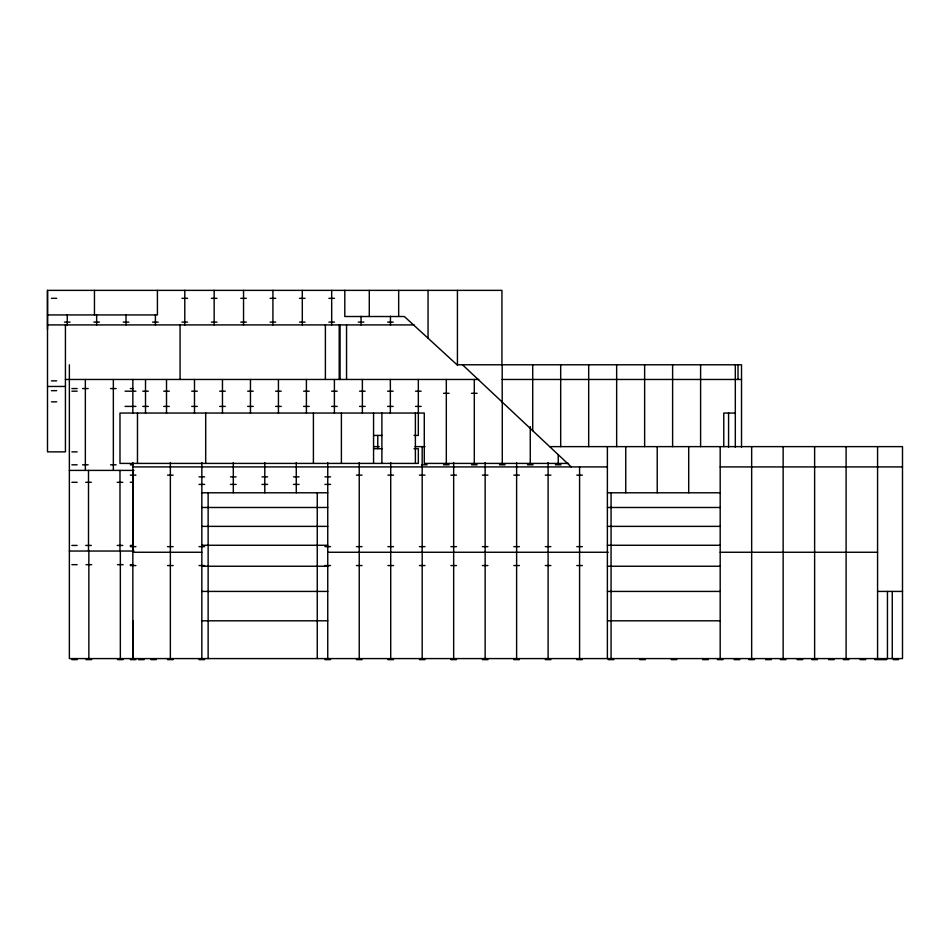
<?xml version="1.0" encoding="UTF-8"?>
<svg xmlns="http://www.w3.org/2000/svg" width="950" height="950" viewBox="0 0 950 950"><rect width="100%" height="100%" fill="white"/><g stroke="black" fill="none" stroke-linecap="round" stroke-linejoin="round"><path stroke-width="1.43" d="M47.5 329.401L47.5 290.368L501.933 290.368L501.933 364.859M132.846 551.036L132.846 470.404M51.431 298.324L56.679 298.324M181.984 298.324L187.578 298.324M211.363 298.324L216.956 298.324M240.742 298.324L246.347 298.324M270.121 298.324L275.726 298.324M299.511 298.324L305.104 298.324M328.89 298.324L334.483 298.324M47.5 314.937L157.415 314.937L157.415 290.368M64.469 322.109L70.062 322.109M93.848 322.109L99.441 322.109M123.227 322.109L128.82 322.109M152.606 322.109L158.199 322.109M181.984 322.109L187.578 322.109M211.363 322.109L216.956 322.109M240.742 322.109L246.347 322.109M270.121 322.109L275.726 322.109M299.511 322.109L305.104 322.109M328.89 322.109L334.483 322.109M358.269 322.109L363.862 322.109M387.647 322.109L393.241 322.109M47.5 324.912L414.129 324.912M457.425 364.776L741.523 364.776L741.523 447.213M65.431 379.466L478.764 379.466M502.194 379.466L741.523 379.466M51.431 380.867L56.679 380.867M47.5 386.46L65.431 386.46M71.891 388.562L77.14 388.562M82.567 388.562L88.16 388.562M110.544 388.562L116.138 388.562M130.304 388.562L133.107 388.562M51.431 390.664L56.679 390.664M71.891 391.186L77.14 391.186M125.056 391.186L135.898 391.186M142.726 391.186L148.319 391.186M163.709 391.186L169.302 391.186M191.686 391.186L197.291 391.186M219.676 391.186L225.269 391.186M247.653 391.186L253.246 391.186M275.631 391.186L281.236 391.186M303.62 391.186L309.213 391.186M331.598 391.186L337.191 391.186M359.575 391.186L365.168 391.186M387.564 391.186L393.157 391.186M415.542 391.186L421.135 391.186M443.519 393.288L449.113 393.288M471.497 393.288L477.102 393.288M51.431 401.85L56.679 401.85M125.056 406.398L135.898 406.398M142.726 406.398L148.319 406.398M163.709 406.398L169.302 406.398M191.686 406.398L197.291 406.398M219.676 406.398L225.269 406.398M247.653 406.398L253.246 406.398M275.631 406.398L281.236 406.398M303.62 406.398L309.213 406.398M331.598 406.398L337.191 406.398M359.575 406.398L365.168 406.398M387.564 406.398L393.157 406.398M415.542 406.398L421.135 406.398M735.312 413.048L723.769 413.048L723.769 446.631M373.564 435.433L382.233 435.433M414.01 435.433L418.332 435.433L418.332 379.466M373.54 446.631L379.264 446.631M415.031 446.631L425.042 446.631M549.658 446.631L902.5 446.631L902.5 658.587L69.362 658.587L69.362 364.776M373.564 448.685L382.233 448.685M414.01 448.685L418.332 448.685L418.332 463.41L119.985 463.41L119.985 413.048L424.282 413.048L424.282 463.41L568.551 463.41M71.891 451.867L77.14 451.867M71.891 464.811L77.14 464.811M82.567 464.811L88.16 464.811M110.544 464.811L116.138 464.811M130.304 464.811L133.107 464.811M421.491 464.811L427.084 464.811M443.519 464.811L449.113 464.811M471.497 464.811L477.102 464.811M499.486 464.811L505.079 464.811M527.464 464.811L533.057 464.811M555.441 464.811L561.046 464.811M132.846 466.913L607.383 466.913M720.183 466.913L902.5 466.913M69.362 470.404L133.974 470.404M130.304 475.131L135.898 475.131M167.556 475.131L173.149 475.131M356.428 475.131L362.021 475.131M387.909 475.131L393.502 475.131M419.389 475.131L424.983 475.131M450.87 475.131L456.463 475.131M482.351 475.131L487.944 475.131M513.819 475.131L519.424 475.131M545.3 475.131L550.893 475.131M576.781 475.131L582.374 475.131M199.037 476.876L204.63 476.876M230.518 476.876L236.111 476.876M261.998 476.876L267.591 476.876M293.467 476.876L299.072 476.876M324.947 476.876L330.553 476.876M71.891 482.303L77.14 482.303M85.714 482.303L91.307 482.303M117.194 482.303L122.788 482.303M130.304 482.303L133.107 482.303M199.037 484.405L204.63 484.405M230.518 484.405L236.111 484.405M261.998 484.405L267.591 484.405M293.467 484.405L299.072 484.405M324.947 484.405L330.553 484.405M201.839 492.789L327.75 492.789M607.383 492.789L720.183 492.789M201.839 507.49L327.75 507.49M607.383 507.49L720.183 507.49M201.839 526.371L327.75 526.371M607.383 526.371L720.183 526.371M201.839 545.264L327.75 545.264M607.383 545.264L720.183 545.264M71.891 545.431L77.14 545.431M85.714 545.431L91.307 545.431M117.194 545.431L122.788 545.431M130.304 545.431L133.107 545.431M130.304 546.654L135.898 546.654M167.556 546.654L173.149 546.654M199.037 546.654L204.63 546.654M324.947 546.654L330.553 546.654M356.428 546.654L362.021 546.654M387.909 546.654L393.502 546.654M419.389 546.654L424.983 546.654M450.87 546.654L456.463 546.654M482.351 546.654L487.944 546.654M513.819 546.654L519.424 546.654M545.3 546.654L550.893 546.654M576.781 546.654L582.374 546.654M69.362 551.036L133.974 551.036M132.846 552.259L201.839 552.259M327.75 552.259L608.202 552.259M720.183 552.259L877.574 552.259M71.891 564.668L77.14 564.668M86.058 564.668L91.663 564.668M117.539 564.668L123.132 564.668M130.304 564.668L133.107 564.668M130.304 565.547L135.898 565.547M167.556 565.547L173.149 565.547M199.037 565.547L204.63 565.547M324.947 565.547L330.553 565.547M356.428 565.547L362.021 565.547M387.909 565.547L393.502 565.547M419.389 565.547L424.983 565.547M450.87 565.547L456.463 565.547M482.351 565.547L487.944 565.547M513.819 565.547L519.424 565.547M545.3 565.547L550.893 565.547M576.781 565.547L582.374 565.547M201.839 566.247L327.75 566.247M607.383 566.247L720.183 566.247M201.839 591.423L327.75 591.423M607.383 591.423L720.183 591.423M877.574 591.423L902.5 591.423M201.839 620.813L327.75 620.813M607.383 620.813L720.183 620.813M71.891 659.633L77.14 659.633M86.058 659.633L91.663 659.633M117.539 659.633L123.132 659.633M130.304 659.633L135.898 659.633M138.522 659.633L144.127 659.633M150.943 659.633L156.192 659.633M167.556 659.633L173.149 659.633M199.037 659.633L204.63 659.633M324.947 659.633L330.553 659.633M356.428 659.633L362.021 659.633M387.909 659.633L393.502 659.633M419.389 659.633L424.983 659.633M450.87 659.633L456.463 659.633M482.351 659.633L487.944 659.633M513.819 659.633L519.424 659.633M545.3 659.633L550.893 659.633M576.781 659.633L582.374 659.633M608.261 659.633L613.854 659.633M639.742 659.633L645.335 659.633M671.222 659.633L676.816 659.633M702.691 659.633L708.296 659.633M717.393 659.633L722.986 659.633M734.172 659.633L739.777 659.633M748.861 659.633L754.466 659.633M765.653 659.633L771.246 659.633M780.342 659.633L785.935 659.633M797.133 659.633L802.726 659.633M811.822 659.633L817.416 659.633M828.614 659.633L834.207 659.633M843.303 659.633L848.896 659.633M860.094 659.633L865.688 659.633M874.784 659.633L886.671 659.633M893.321 659.633L898.569 659.633M462.496 364.776L571.259 466.913M892.264 591.423L892.264 658.587M887.454 591.423L887.454 658.587M877.574 446.631L877.574 658.587M846.106 446.631L846.106 658.587M814.625 446.631L814.625 658.587M783.144 446.631L783.144 658.587M751.664 446.631L751.664 658.587M738.019 364.776L738.019 379.466M735.312 364.776L735.312 447.213M728.579 413.048L728.579 447.117M720.183 446.631L720.183 658.587M700.601 364.776L700.601 446.631M688.703 446.631L688.703 492.789M672.612 364.776L672.612 446.631M657.222 446.631L657.222 492.789M644.634 364.776L644.634 446.631M625.753 446.631L625.753 492.789M616.657 364.776L616.657 446.631M611.064 492.789L611.064 658.587M607.383 446.631L607.383 658.587M588.679 364.776L588.679 446.631M579.583 466.913L579.583 658.587M560.69 364.776L560.69 446.631M558.244 454.575L558.244 463.41M548.102 462.567L548.102 658.587M532.712 364.776L532.712 430.718M530.266 426.598L530.266 463.41M516.622 462.567L516.622 658.587M502.277 401.565L502.277 463.41M502.194 364.776L502.194 402.052M485.141 462.567L485.141 658.587M474.299 379.466L474.299 463.41M457.425 290.368L457.425 365.144L404.356 316.516L344.803 316.516L344.803 290.368M453.661 462.567L453.661 658.587M446.322 379.466L446.322 463.41M428.046 290.368L428.046 338.224M422.18 446.631L422.18 658.587M415.387 413.048L415.387 463.41M398.668 290.368L398.668 316.516M390.711 462.567L390.711 658.587M390.45 316.267L390.45 324.912M390.355 379.466L390.355 413.048M381.888 413.048L381.888 463.41M377.767 435.433L377.767 448.685M373.564 413.048L373.564 463.41M369.289 290.368L369.289 316.516M362.378 379.466L362.378 413.048M361.059 316.267L361.059 324.912M359.231 462.567L359.231 658.587M346.548 324.912L346.548 379.466M341.394 413.048L341.394 463.41M340.076 324.912L340.076 379.466M339.209 324.912L339.209 379.466M334.4 379.466L334.4 413.048M331.681 290.368L331.681 324.912M327.75 462.567L327.75 658.587M325.387 324.912L325.387 379.466M317.253 492.789L317.253 658.587M313.405 413.048L313.405 463.41M306.411 379.466L306.411 413.048M302.302 290.368L302.302 324.912M296.269 462.567L296.269 492.789M278.433 379.466L278.433 413.048M272.923 290.368L272.923 324.912M264.789 462.567L264.789 492.789M250.456 379.466L250.456 413.048M243.544 290.368L243.544 324.912M233.308 462.567L233.308 492.789M222.466 379.466L222.466 413.048M214.166 290.368L214.166 324.912M208.133 492.789L208.133 658.587M205.687 413.048L205.687 463.41M201.839 462.567L201.839 658.587M194.489 379.466L194.489 413.048M184.787 290.368L184.787 324.912M180.061 324.912L180.061 379.466M170.359 462.567L170.359 658.587M166.511 379.466L166.511 413.048M155.408 314.83L155.408 324.912M145.516 379.466L145.516 413.048M137.477 413.048L137.477 463.41M132.929 620.813L132.929 658.587M132.846 379.466L132.846 413.202M132.846 462.567L132.846 658.587M126.018 314.83L126.018 324.912M120.341 551.036L120.341 658.587M119.985 470.404L119.985 551.036M113.347 379.466L113.347 470.404M96.639 314.83L96.639 324.912M94.454 290.368L94.454 314.937M88.861 551.036L88.861 658.587M88.504 470.404L88.504 551.036M85.357 379.466L85.357 470.404M67.26 314.83L67.26 324.912M65.431 324.912L65.431 451.867L47.5 451.867L47.5 290.368"/></g></svg>
